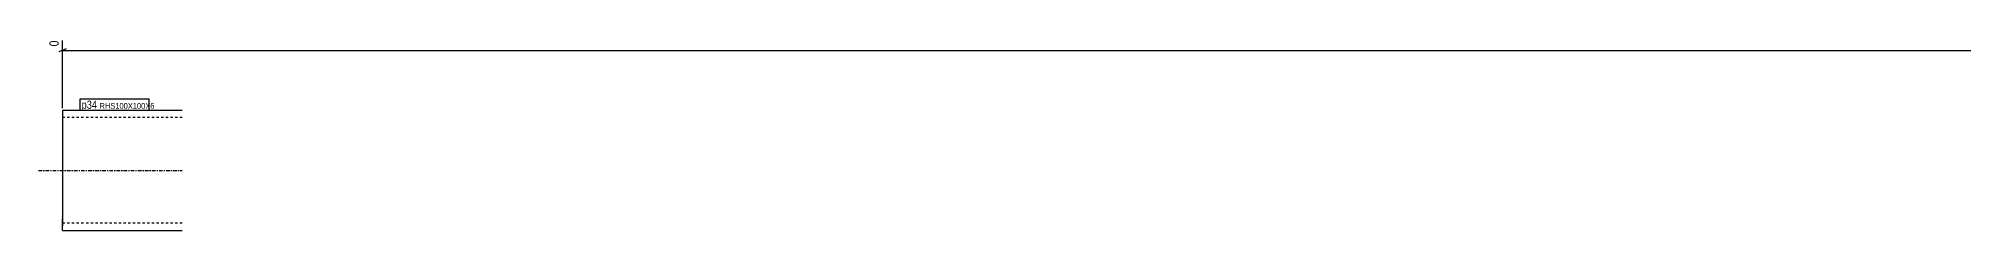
# Model space of a CAD drawing. Header units: millimetres. Extents: x 22 to 19330, y 5 to 1057.
# Drawn here: x 16117 to 17724, y 18 to 178 of the extents above; entities that cross this region are included whole.
import ezdxf

# ---------------------------------------------------------------- set-up
doc = ezdxf.new("R2010")
doc.units = ezdxf.units.MM
doc.linetypes.add('DXK_LINE_DOT2', pattern=[3.9198, 1.9599, -1.9599])
doc.linetypes.add('DXK_LINE_DOT3', pattern=[5.9187, 2.979, -0.9799, 0.9799, -0.9799])
for name, color, linetype in [('MÅLSÆTNING', 7, 'Continuous'), ('STÅL', 7, 'Continuous'), ('TEKST', 7, 'Continuous')]:
    doc.layers.add(name, color=color, linetype=linetype)
doc.styles.add('Arial Narrow', font='ARIALN.TTF', dxfattribs={"height": 0.2})

msp = doc.modelspace()

# ---------------------------------------------------------------- linework, layer by layer
at = {"layer": 'MÅLSÆTNING', "color": 7, "linetype": 'Continuous'}
for p, q in [((16139.7, 169), (16133.7, 166.6)), ((16136.7, 119.8), (16136.7, 176.1)), ((16136.7, 167.8), (18601.7, 167.8))]:
    msp.add_line(p, q, dxfattribs=at)
at = {"layer": 'STÅL', "color": 2, "linetype": 'Continuous'}
for p, q in [((16236.7, 117.8), (16136.7, 117.8)), ((16136.7, 117.8), (16136.7, 105.8)), ((16136.7, 105.8), (16136.7, 29.8)), ((16136.7, 29.8), (16136.7, 21.3)), ((16136.7, 18.7), (16136.7, 21.3)), ((16136.7, 17.8), (16136.7, 18.7)), ((16136.7, 17.8), (16236.7, 17.8))]:
    msp.add_line(p, q, dxfattribs=at)
at = {"layer": 'STÅL', "color": 7, "linetype": 'DXK_LINE_DOT2'}
for p, q in [((16236.7, 111.8), (16136.7, 111.8)), ((16136.7, 25.6), (16136.7, 29.8)), ((16136.7, 25.2), (16136.7, 25.6)), ((16136.7, 24.3), (16136.7, 25.2)), ((16136.7, 23.8), (16136.7, 24.3)), ((16236.7, 23.8), (16136.7, 23.8)), ((16136.7, 21.3), (16136.7, 23.8))]:
    msp.add_line(p, q, dxfattribs=at)
at = {"layer": 'STÅL', "color": 7, "linetype": 'DXK_LINE_DOT3'}
msp.add_line((16116.7, 67.8), (16236.7, 67.8), dxfattribs=at)

# ---------------------------------------------------------------- next in the draw order: wipeouts: each hides what was drawn before it
at = {"color": 0, "linetype": 'Continuous'}
msp.add_wipeout([(16135.1, 177.7), (16123.9, 177.7), (16123.9, 169.6), (16135.1, 169.6)], dxfattribs=at).dxf.layer = 'MÅLSÆTNING'
at = {"color": 0}
msp.add_wipeout([(16165.5, 119.2), (16165.5, 126.2), (16152.7, 126.2), (16152.7, 119.2)], dxfattribs=at).dxf.layer = 'TEKST'

# ---------------------------------------------------------------- next in the draw order: texts
at = {"layer": 'MÅLSÆTNING', "color": 3, "linetype": 'Continuous', "style": 'Arial Narrow'}
msp.add_text('0', height=7.64, rotation=90.0002, dxfattribs=at).set_placement((16133.5, 171.2))

# ---------------------------------------------------------------- next in the draw order: wipeouts: each hides what was drawn before it
at = {"color": 0}
msp.add_wipeout([(16165.5, 119.2), (16165.5, 126.2), (16152.7, 126.2), (16152.7, 119.2)], dxfattribs=at).dxf.layer = 'TEKST'

# ---------------------------------------------------------------- next in the draw order: linework, layer by layer
at = {"layer": 'TEKST', "color": 7, "linetype": 'Continuous'}
msp.add_line((16151.5, 118), (16151.5, 127.4), dxfattribs=at)

# ---------------------------------------------------------------- next in the draw order: wipeouts: each hides what was drawn before it
at = {"color": 0}
msp.add_wipeout([(16207.8, 119.2), (16207.8, 124.2), (16167.6, 124.2), (16167.6, 119.2)], dxfattribs=at).dxf.layer = 'TEKST'

# ---------------------------------------------------------------- next in the draw order: wipeouts: each hides what was drawn before it
msp.add_wipeout([(16207.8, 119.2), (16207.8, 124.2), (16167.6, 124.2), (16167.6, 119.2)], dxfattribs=at).dxf.layer = 'TEKST'

# ---------------------------------------------------------------- next in the draw order: linework, layer by layer
at = {"layer": 'TEKST', "color": 7, "linetype": 'Continuous'}
for p, q in [((16151.5, 127.4), (16209, 127.4)), ((16151.5, 118), (16209, 118)), ((16209, 118), (16209, 127.4))]:
    msp.add_line(p, q, dxfattribs=at)

# ---------------------------------------------------------------- next in the draw order: texts
at = {"layer": 'TEKST', "color": 3, "style": 'Arial Narrow'}
for s, height, p in [('p34', 6.68, (16152.7, 119.2)), ('RHS100X100X6', 4.772, (16167.6, 119.2))]:
    msp.add_text(s, height=height, dxfattribs=at).set_placement(p)

doc.saveas('drawing.dxf')
